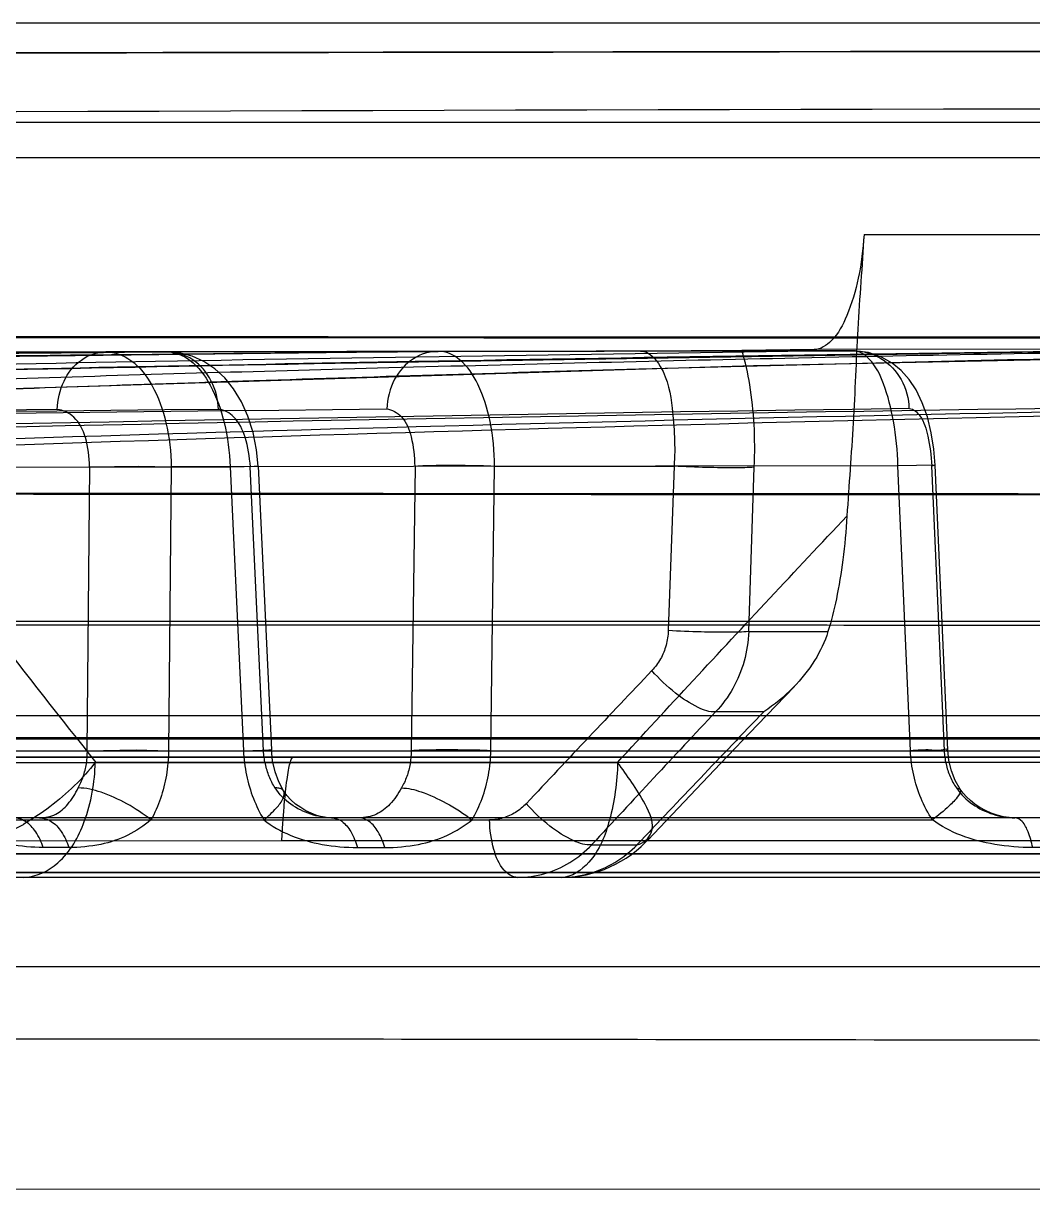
# Model space of a CAD drawing. Header units: millimetres. Extents: x 1236 to 1656, y -100 to 494.
# Drawn here: x 1490.932 to 1491.949, y 392.736 to 393.911 of the extents above; entities that cross this region are included whole.
import ezdxf

# ---------------------------------------------------------------- set-up
doc = ezdxf.new("R2010")
doc.units = ezdxf.units.MM
doc.header["$LTSCALE"] = 0.1

msp = doc.modelspace()

# ---------------------------------------------------------------- linework, layer by layer
for p, q in [((1493.4391, 393.9107), (1488.9391, 393.9107)), ((1497.8393, 393.8107), (1489.0391, 393.8107)), ((1497.13, 393.7774), (1489.5625, 393.7749)), ((1489.9322, 393.775), (1497.315, 393.7775)), ((1491.7791, 393.698), (1492.2074, 393.6984)), ((1491.0151, 393.5798), (1491.7682, 393.581)), ((1491.656, 393.5814), (1491.554, 393.5807)), ((1491.7289, 393.5822), (1491.656, 393.5814)), ((1492.0631, 393.5826), (1491.7289, 393.5822)), ((1491.0765, 393.58), (1490.4029, 393.5786)), ((1491.0767, 393.58), (1490.8415, 393.5795)), ((1491.554, 393.5807), (1491.3501, 393.5804)), ((1491.5542, 393.5807), (1491.3503, 393.5804)), ((1490.4853, 393.4628), (1491.1404, 393.4642)), ((1490.9964, 393.1782), (1490.9991, 393.464)), ((1490.9991, 393.464), (1491.0484, 393.4648)), ((1491.0484, 393.4648), (1491.0809, 393.464)), ((1491.0809, 393.464), (1491.0783, 393.1782)), ((1491.8133, 393.4651), (1491.0809, 393.464)), ((1491.1403, 393.4642), (1491.1685, 393.4649)), ((1491.1403, 393.4642), (1491.1538, 393.1782)), ((1491.1685, 393.4649), (1491.1605, 393.4642)), ((1491.174, 393.1782), (1491.1605, 393.4642)), ((1491.1685, 393.4649), (1491.182, 393.179)), ((1491.3267, 393.4646), (1491.3228, 393.1782)), ((1491.403, 393.1782), (1491.4068, 393.4646)), ((1491.4067, 393.4647), (1491.5877, 393.4647)), ((1491.5877, 393.4648), (1491.5819, 393.2993)), ((1491.6629, 393.2982), (1491.6685, 393.4638)), ((1491.8507, 393.4657), (1491.8132, 393.4651)), ((1491.826, 393.1782), (1491.8132, 393.4651)), ((1491.8471, 393.4651), (1491.8507, 393.4657)), ((1491.8471, 393.4651), (1491.8599, 393.1782)), ((1491.8635, 393.1788), (1491.8507, 393.4657)), ((1492.0246, 393.3083), (1486.5897, 393.3083)), ((1486.9138, 393.3046), (1493.2813, 393.3049)), ((1491.6629, 393.2982), (1491.7428, 393.2982)), ((1491.6782, 393.2175), (1491.6296, 393.2175)), ((1492.1185, 393.2135), (1488.601, 393.2135)), ((1484.6672, 393.191), (1493.283, 393.1901)), ((1493.2832, 393.1912), (1486.886, 393.1912)), ((1512.2577, 393.1718), (1474.6207, 393.1718)), ((1474.8251, 393.1782), (1492.3882, 393.1782)), ((1475.0081, 393.1782), (1491.3229, 393.1782)), ((1476.6082, 393.1718), (1505.5604, 393.1718)), ((1490.9964, 393.1782), (1491.0456, 393.179)), ((1491.0456, 393.179), (1491.0783, 393.1782)), ((1491.1538, 393.1782), (1491.182, 393.179)), ((1491.182, 393.179), (1491.174, 393.1782)), ((1491.8599, 393.1782), (1491.8635, 393.1788)), ((1490.4438, 393.1665), (1491.5308, 393.1665)), ((1492.2426, 393.1665), (1491.005, 393.1665)), ((1491.8722, 393.1407), (1491.876, 393.1395)), ((1492.325, 393.1107), (1474.8136, 393.1107)), ((1490.4702, 393.1086), (1491.848, 393.1086)), ((1486.8763, 393.0863), (1491.1925, 393.0877)), ((1491.1925, 393.0877), (1493.4393, 393.0878)), ((1490.978, 393.0807), (1490.9521, 393.0807)), ((1491.2687, 393.0807), (1491.2961, 393.0807)), ((1491.5049, 393.0836), (1491.5506, 393.0836)), ((1491.9787, 393.0807), (1491.9491, 393.0807)), ((1493.3431, 393.0744), (1485.445, 393.0744)), ((1486.8247, 393.0743), (1493.3433, 393.0742)), ((1493.4391, 393.0555), (1485.4437, 393.0555)), ((1485.4439, 393.0554), (1493.4387, 393.0555)), ((1492.207, 393.0507), (1489.1775, 393.0507)), ((1501.4394, 392.9607), (1485.4391, 392.9607)), ((1493.4392, 392.7362), (1486.556, 392.7373))]:
    msp.add_line(p, q)
for points in [[(1492.8231, 393.8832), (1492.5619, 393.883), (1492.3045, 393.8829), (1492.0523, 393.8826), (1491.8058, 393.8823), (1491.5658, 393.882), (1491.3333, 393.8817), (1491.1095, 393.8813), (1490.8956, 393.8809), (1490.6926, 393.8805), (1490.5014, 393.8801), (1490.3224, 393.8797), (1490.1565, 393.8793), (1490.0044, 393.8789), (1489.8666, 393.8785), (1489.7436, 393.8782), (1489.5379, 393.8776)], [(1492.7887, 393.8831), (1492.5254, 393.883), (1492.2664, 393.8828), (1492.0127, 393.8825), (1491.7655, 393.8823), (1491.5259, 393.882), (1491.2946, 393.8816), (1491.0725, 393.8812), (1490.8605, 393.8808), (1490.6598, 393.8804), (1490.4712, 393.88), (1490.2948, 393.8796), (1490.1311, 393.8792), (1489.9806, 393.8788), (1489.8444, 393.8785)], [(1492.0644, 393.5813), (1491.0781, 393.5654), (1490.0556, 393.5412), (1488.9969, 393.5085), (1487.902, 393.4667), (1486.771, 393.4158)], [(1492.4387, 393.5816), (1491.6677, 393.5657), (1490.8885, 393.5418), (1490.1012, 393.51), (1489.3057, 393.4701), (1488.502, 393.422), (1487.6902, 393.3657)], [(1491.7683, 393.581), (1491.638, 393.5808), (1491.5092, 393.5806), (1491.3825, 393.5804), (1491.2579, 393.5802), (1491.1353, 393.58), (1491.0154, 393.5798)], [(1491.8507, 393.4657), (1491.8494, 393.4819), (1491.8468, 393.4985), (1491.8429, 393.5144), (1491.8378, 393.5287), (1491.8315, 393.5415), (1491.8245, 393.552), (1491.8165, 393.561), (1491.8074, 393.5685), (1491.7968, 393.5746), (1491.7835, 393.5792), (1491.7683, 393.581)], [(1491.0148, 393.5798), (1489.2065, 393.5591), (1487.3028, 393.5268), (1485.3036, 393.4836), (1483.209, 393.4303), (1481.019, 393.3688), (1478.7336, 393.3015)], [(1491.3497, 393.5804), (1489.9443, 393.5634), (1488.4732, 393.5377), (1486.9363, 393.5032), (1485.3337, 393.4603), (1483.6654, 393.4095), (1481.9314, 393.3517)], [(1491.1685, 393.4649), (1491.1669, 393.4813), (1491.1635, 393.4986), (1491.1583, 393.5151), (1491.1517, 393.5297), (1491.1439, 393.5426), (1491.1349, 393.5536), (1491.1249, 393.5628), (1491.1139, 393.5702), (1491.102, 393.5756), (1491.0894, 393.5789), (1491.0767, 393.58)], [(1491.5611, 393.0882), (1491.5978, 393.1268), (1491.6346, 393.1655), (1491.6716, 393.2042), (1491.7089, 393.243)], [(1491.1942, 393.1377), (1491.1894, 393.1469), (1491.1857, 393.1571), (1491.1832, 393.1679), (1491.182, 393.179)], [(1491.876, 393.1395), (1491.871, 393.1484), (1491.8672, 393.1581), (1491.8646, 393.1684), (1491.8635, 393.1788)], [(1491.2426, 393.1107), (1491.2393, 393.1108), (1491.2355, 393.1113), (1491.2314, 393.1121), (1491.2268, 393.1135), (1491.2219, 393.1153), (1491.2168, 393.1178), (1491.2115, 393.1209), (1491.2064, 393.1245), (1491.2016, 393.1287), (1491.1974, 393.1332), (1491.1942, 393.1377)], [(1491.9311, 393.1107), (1491.9255, 393.111), (1491.9196, 393.1118), (1491.9134, 393.1133), (1491.9073, 393.1154), (1491.9014, 393.1181), (1491.8959, 393.1211), (1491.8909, 393.1244), (1491.8863, 393.128), (1491.8823, 393.1317), (1491.8789, 393.1356), (1491.876, 393.1395)]]:
    msp.add_lwpolyline(points)
for centre, radius, start, end in [((1494.0953, 235.2518), 158.2873, 90.821909, 93.490905), ((1499.9847, 400.3223), 11.4822, 217.70266, 218.55114), ((1510.3842, 375.3404), 25.985, 136.40394, 136.80999), ((1510.4808, 375.5213), 25.8558, 136.81016, 137.21554), ((1510.4116, 375.2287), 25.9719, 136.16174, 136.56963), ((1491.474, 393.1707), 0.12, 269.9999, 318.1961)]:
    msp.add_arc(centre, radius, start, end)
for points, knots in [([(1489.4649, 393.8774), (1489.4487, 393.8773), (1489.4226, 393.8772), (1489.3875, 393.8771), (1489.3588, 393.877), (1489.3478, 393.877), (1489.3322, 393.8769), (1489.3434, 393.877), (1489.3542, 393.877), (1489.3939, 393.8771), (1489.4627, 393.8774), (1489.5771, 393.8777), (1489.7275, 393.8782), (1489.9988, 393.8789), (1490.4162, 393.88), (1490.8821, 393.8809), (1491.3076, 393.8817), (1491.6595, 393.8822), (1492.0287, 393.8826), (1492.5456, 393.8831), (1493.2061, 393.8834), (1493.8708, 393.8833), (1494.3989, 393.883), (1494.784, 393.8827), (1495.1559, 393.8823), (1495.616, 393.8816), (1496.134, 393.8807), (1496.6395, 393.8795), (1496.928, 393.8788), (1497.0347, 393.8785)], [0, 0, 0, 0, 0.005823, 0.010402, 0.013726, 0.015796, 0.016608, 0.017066, 0.018803, 0.021787, 0.031398, 0.045882, 0.065227, 0.089191, 0.149773, 0.225198, 0.267685, 0.312785, 0.360042, 0.409119, 0.51084, 0.613132, 0.663784, 0.713197, 0.76066, 0.806283, 0.889497, 0.959103, 1, 1, 1, 1]), ([(1489.8441, 393.8785), (1490.0053, 393.8789), (1490.3724, 393.8798), (1490.9808, 393.8811), (1491.6925, 393.8822), (1492.4783, 393.883), (1493.3041, 393.8834), (1494.1368, 393.8832), (1494.9392, 393.8825), (1495.6761, 393.8815), (1496.3234, 393.8803), (1496.8349, 393.879), (1497.2355, 393.8779), (1497.4126, 393.8774), (1497.5901, 393.8768), (1497.4541, 393.8772), (1497.412, 393.8774)], [0, 0, 0, 0, 0.061828, 0.140832, 0.233385, 0.334836, 0.44226, 0.550165, 0.654318, 0.74989, 0.833348, 0.901165, 0.950069, 0.977961, 0.983845, 1, 1, 1, 1]), ([(1475.0491, 393.5958), (1478.1135, 393.6726), (1484.2434, 393.7878), (1493.4397, 393.8454), (1502.6359, 393.7878), (1508.7658, 393.6726), (1511.8302, 393.5958)], [0, 0, 0, 0, 0.25, 0.5, 0.75, 1, 1, 1, 1]), ([(1491.7791, 393.698), (1491.7782, 393.6833), (1491.7748, 393.6555), (1491.7639, 393.619), (1491.7505, 393.5925), (1491.7353, 393.5822), (1491.7289, 393.5822)], [0, 0, 0, 0, 0.332087, 0.63023, 0.854866, 1, 1, 1, 1]), ([(1491.7791, 393.698), (1491.7772, 393.6663), (1491.7721, 393.6031), (1491.7689, 393.5085), (1491.7638, 393.4458), (1491.7619, 393.4145)], [0, 0, 0, 0, 0.335853, 0.668589, 1, 1, 1, 1]), ([(1474.4411, 393.597), (1474.4416, 393.597), (1474.4435, 393.597), (1474.448, 393.597), (1474.4554, 393.597), (1474.4712, 393.597), (1474.4983, 393.5969), (1474.5615, 393.5968), (1474.6699, 393.5965), (1474.7978, 393.5963), (1474.9236, 393.5961), (1475.0367, 393.5959), (1475.1686, 393.5956), (1475.331, 393.5954), (1475.541, 393.5951), (1475.7546, 393.5949), (1475.9644, 393.5948), (1476.157, 393.5946), (1476.3767, 393.5945), (1476.7301, 393.5944), (1477.2521, 393.5943), (1477.9697, 393.5942), (1478.8021, 393.5942), (1479.7351, 393.5943), (1480.7491, 393.5945), (1482.207, 393.5947), (1483.713, 393.5949), (1485.2543, 393.5952), (1486.4367, 393.5953), (1487.6284, 393.5954), (1488.8273, 393.5953), (1490.0325, 393.5949), (1491.2041, 393.5943), (1492.3402, 393.5936), (1493.0727, 393.5933), (1493.4391, 393.5932)], [0, 0, 0, 0, 0.000078, 0.000312, 0.000702, 0.001247, 0.002806, 0.004989, 0.011227, 0.019924, 0.025187, 0.031083, 0.037783, 0.046023, 0.056721, 0.070956, 0.07975, 0.089844, 0.10137, 0.114443, 0.145647, 0.183798, 0.227763, 0.277088, 0.331133, 0.387887, 0.507311, 0.568943, 0.631279, 0.694023, 0.75713, 0.820596, 0.884336, 0.942135, 1, 1, 1, 1]), ([(1493.4393, 393.594), (1493.3196, 393.594), (1493.0806, 393.594), (1492.7213, 393.5942), (1492.3615, 393.5944), (1492.0039, 393.5945), (1491.6516, 393.5947), (1491.3032, 393.5948), (1490.9503, 393.595), (1490.5816, 393.5951), (1490.1856, 393.5952), (1489.7506, 393.5953), (1489.2661, 393.5953), (1488.7222, 393.5954), (1488.1101, 393.5954), (1487.4221, 393.5954), (1486.6521, 393.5953), (1485.7913, 393.5953), (1484.8302, 393.5951), (1483.7798, 393.5949), (1482.7032, 393.5948), (1481.6826, 393.5946), (1480.7761, 393.5944), (1479.9844, 393.5943), (1479.2844, 393.5942), (1478.6568, 393.5942), (1478.092, 393.5942), (1477.5846, 393.5943), (1477.1285, 393.5943), (1476.7163, 393.5944), (1476.3421, 393.5946), (1476.0051, 393.5948), (1475.7084, 393.5949), (1475.4541, 393.5952), (1475.2394, 393.5955), (1475.1087, 393.5957), (1475.0491, 393.5958)], [0, 0, 0, 0, 0.019536, 0.038982, 0.058621, 0.078223, 0.09732, 0.11608, 0.135062, 0.154893, 0.176221, 0.199673, 0.22584, 0.25526, 0.288397, 0.325695, 0.367502, 0.413999, 0.466116, 0.524291, 0.585359, 0.641741, 0.690769, 0.733236, 0.770895, 0.804967, 0.835605, 0.86304, 0.887734, 0.910011, 0.930285, 0.948779, 0.964986, 0.978676, 0.99027, 1, 1, 1, 1]), ([(1491.7682, 393.581), (1491.5339, 393.578), (1491.0857, 393.5711), (1490.4431, 393.5579), (1489.8578, 393.5432), (1489.3249, 393.5276), (1488.8391, 393.5117), (1488.3973, 393.496), (1487.9949, 393.4804), (1487.6302, 393.4658), (1487.3023, 393.4519), (1487.0068, 393.4382), (1486.7382, 393.4259), (1486.5004, 393.4156), (1486.2961, 393.4047), (1486.1202, 393.3949), (1485.96, 393.3868), (1485.8114, 393.3792), (1485.672, 393.3719), (1485.5351, 393.3654), (1485.4032, 393.3606), (1485.2838, 393.3553), (1485.1835, 393.35), (1485.0982, 393.3455), (1485.0233, 393.3414), (1484.9564, 393.3377), (1484.8963, 393.3344), (1484.842, 393.3314), (1484.7928, 393.3287), (1484.748, 393.3261), (1484.7072, 393.3238), (1484.67, 393.3217), (1484.6361, 393.3198), (1484.6051, 393.318), (1484.5768, 393.3164), (1484.5509, 393.3149), (1484.5272, 393.3135), (1484.5055, 393.3122), (1484.4856, 393.3111), (1484.4674, 393.31), (1484.4509, 393.309), (1484.4359, 393.3081), (1484.4223, 393.3073), (1484.4109, 393.3065), (1484.4007, 393.3057), (1484.396, 393.3055), (1484.3895, 393.3045), (1484.3958, 393.3037), (1484.3979, 393.3038), (1484.4002, 393.3037)], [0, 0, 0, 0, 0.095079, 0.18188, 0.260839, 0.33269, 0.398233, 0.458057, 0.512097, 0.561684, 0.60617, 0.645254, 0.68175, 0.715272, 0.741857, 0.764784, 0.786775, 0.806919, 0.825191, 0.843417, 0.862546, 0.878731, 0.891917, 0.903307, 0.913381, 0.922388, 0.930485, 0.937808, 0.944454, 0.950501, 0.956008, 0.96103, 0.965614, 0.9698, 0.973627, 0.977128, 0.980331, 0.983265, 0.98595, 0.988404, 0.990643, 0.992679, 0.994513, 0.996114, 0.997431, 0.998358, 0.998726, 0.999058, 1, 1, 1, 1]), ([(1484.7049, 393.3038), (1484.6835, 393.3049), (1484.6085, 393.3082), (1484.7333, 393.3246), (1484.8402, 393.3257), (1485.0608, 393.3381), (1485.3173, 393.3469), (1485.6207, 393.358), (1485.9487, 393.3696), (1486.2417, 393.3823), (1486.5008, 393.3989), (1486.8002, 393.4173), (1487.1745, 393.4321), (1487.6083, 393.4533), (1488.0699, 393.4722), (1488.6008, 393.4934), (1489.1927, 393.5145), (1489.8514, 393.5354), (1490.533, 393.5538), (1491.2822, 393.57), (1491.7908, 393.5779), (1492.065, 393.5813)], [0, 0, 0, 0, 0.008593, 0.014647, 0.032289, 0.064409, 0.095959, 0.137351, 0.18512, 0.227608, 0.254696, 0.289056, 0.347648, 0.404633, 0.462936, 0.532578, 0.617305, 0.700008, 0.796403, 0.890225, 1, 1, 1, 1]), ([(1492.065, 393.5813), (1491.819, 393.5783), (1491.3728, 393.5715), (1490.724, 393.5583), (1490.1458, 393.544), (1489.6232, 393.529), (1489.1818, 393.5148), (1488.8127, 393.5021), (1488.4839, 393.4899), (1488.1627, 393.4771), (1487.849, 393.4646), (1487.5593, 393.4524), (1487.3115, 393.4394), (1487.0929, 393.4284), (1486.8995, 393.4215), (1486.7129, 393.4148), (1486.5329, 393.3956), (1486.3538, 393.3637), (1486.186, 393.353), (1486.027, 393.3467), (1485.8676, 393.3587), (1485.7107, 393.3689), (1485.5763, 393.3313), (1485.4685, 393.3152), (1485.3834, 393.3056), (1485.3117, 393.2988), (1485.2503, 393.2936), (1485.1971, 393.2895), (1485.1507, 393.2862), (1485.1099, 393.2834), (1485.0737, 393.281), (1485.0414, 393.279), (1485.0121, 393.2772), (1484.9851, 393.2756), (1484.9597, 393.2742), (1484.9351, 393.2729), (1484.9105, 393.2717), (1484.8801, 393.2703), (1484.8425, 393.2691), (1484.7994, 393.2678), (1484.755, 393.2698), (1484.7202, 393.2669), (1484.6872, 393.2864), (1484.6997, 393.3041), (1484.7049, 393.3038)], [0, 0, 0, 0, 0.099653, 0.180729, 0.262813, 0.333913, 0.39248, 0.441705, 0.483488, 0.525752, 0.571889, 0.610623, 0.6432, 0.672414, 0.699243, 0.721578, 0.748058, 0.772485, 0.795168, 0.8161, 0.836806, 0.860032, 0.879077, 0.892856, 0.904164, 0.913766, 0.922011, 0.929145, 0.935372, 0.940842, 0.945707, 0.950049, 0.953975, 0.957602, 0.961, 0.964262, 0.967576, 0.971002, 0.976556, 0.982796, 0.988557, 0.994241, 0.997885, 1, 1, 1, 1]), ([(1492.1344, 393.5814), (1491.9894, 393.5791), (1491.7113, 393.5739), (1491.3117, 393.5643), (1490.9459, 393.5537), (1490.6112, 393.5425), (1490.305, 393.5311), (1490.024, 393.5195), (1489.7669, 393.5083), (1489.5322, 393.4972), (1489.3176, 393.4862), (1489.1215, 393.4762), (1488.9432, 393.4666), (1488.7816, 393.4569), (1488.6333, 393.448), (1488.497, 393.4405), (1488.3731, 393.4329), (1488.2591, 393.4254), (1488.1545, 393.4193), (1488.0639, 393.4124), (1487.9831, 393.4079), (1487.9072, 393.3886), (1487.8255, 393.3802), (1487.7458, 393.3754), (1487.6734, 393.3703), (1487.6083, 393.3663), (1487.5485, 393.3621), (1487.4875, 393.3608), (1487.4189, 393.3695), (1487.3451, 393.362), (1487.2749, 393.3467), (1487.209, 393.3421), (1487.1465, 393.3368), (1487.0871, 393.3318), (1487.0336, 393.3276), (1486.9863, 393.3239), (1486.944, 393.3206), (1486.906, 393.3176), (1486.8717, 393.3149), (1486.8405, 393.3124), (1486.8122, 393.3102), (1486.7865, 393.3081), (1486.763, 393.3063), (1486.7416, 393.3046), (1486.722, 393.303), (1486.7042, 393.3016), (1486.6879, 393.3004), (1486.673, 393.2992), (1486.6593, 393.2982), (1486.6468, 393.2972), (1486.6354, 393.2964), (1486.625, 393.2957), (1486.6155, 393.2951), (1486.6069, 393.2946), (1486.5993, 393.2943), (1486.5927, 393.2944), (1486.588, 393.2946), (1486.5838, 393.2971), (1486.5872, 393.3018), (1486.5935, 393.3037), (1486.5993, 393.3045), (1486.6026, 393.3045)], [0, 0, 0, 0, 0.077971, 0.149487, 0.214858, 0.274693, 0.329463, 0.379574, 0.425841, 0.467788, 0.505904, 0.541311, 0.573334, 0.601873, 0.62837, 0.65318, 0.675253, 0.695092, 0.714573, 0.731564, 0.743953, 0.75799, 0.773498, 0.787992, 0.80091, 0.812517, 0.823042, 0.833139, 0.845249, 0.860101, 0.872666, 0.883882, 0.895546, 0.906404, 0.915922, 0.924359, 0.931912, 0.938711, 0.944856, 0.950431, 0.955502, 0.960119, 0.964326, 0.968163, 0.971665, 0.974862, 0.977784, 0.980457, 0.9829, 0.985137, 0.987183, 0.989049, 0.990752, 0.992301, 0.993683, 0.994878, 0.995787, 0.996338, 0.996946, 0.998205, 1, 1, 1, 1]), ([(1492.4396, 393.5816), (1492.2852, 393.5792), (1491.9894, 393.5736), (1491.5644, 393.5631), (1491.1755, 393.5513), (1490.8201, 393.5389), (1490.4949, 393.526), (1490.1975, 393.5132), (1489.9259, 393.5006), (1489.6775, 393.4881), (1489.4501, 393.4763), (1489.2434, 393.4651), (1489.0577, 393.4543), (1488.8901, 393.4439), (1488.7354, 393.4343), (1488.5938, 393.4259), (1488.4708, 393.4182), (1488.367, 393.4102), (1488.2758, 393.4032), (1488.1903, 393.3973), (1488.1101, 393.3918), (1488.0366, 393.3867), (1487.9697, 393.382), (1487.9085, 393.3777), (1487.851, 393.3737), (1487.7936, 393.3699), (1487.7337, 393.3668), (1487.6747, 393.3643), (1487.6229, 393.362), (1487.5787, 393.3589), (1487.5374, 393.3561), (1487.4935, 393.3529), (1487.4456, 393.3493), (1487.3938, 393.3455), (1487.3404, 393.3414), (1487.2896, 393.3375), (1487.2439, 393.334), (1487.2036, 393.3309), (1487.1675, 393.3281), (1487.1351, 393.3255), (1487.1058, 393.3232), (1487.0792, 393.3211), (1487.0551, 393.3192), (1487.0331, 393.3174), (1487.0131, 393.3158), (1486.9948, 393.3144), (1486.9782, 393.313), (1486.963, 393.3118), (1486.9492, 393.3106), (1486.9366, 393.3096), (1486.9251, 393.3086), (1486.9146, 393.308), (1486.9062, 393.3064), (1486.9005, 393.3075), (1486.8968, 393.3044), (1486.9077, 393.3056), (1486.9104, 393.3047), (1486.9138, 393.3046)], [0, 0, 0, 0, 0.083216, 0.159495, 0.229216, 0.29294, 0.351195, 0.40467, 0.453422, 0.497788, 0.538757, 0.576165, 0.609399, 0.639009, 0.666677, 0.692995, 0.715454, 0.733113, 0.749119, 0.764801, 0.779275, 0.792469, 0.804501, 0.81546, 0.825556, 0.835534, 0.846477, 0.857898, 0.867365, 0.874439, 0.8818, 0.889683, 0.89817, 0.90767, 0.917697, 0.927027, 0.935146, 0.94238, 0.948844, 0.954663, 0.959922, 0.964692, 0.969029, 0.972977, 0.976574, 0.979851, 0.98284, 0.985571, 0.988059, 0.99032, 0.992393, 0.99429, 0.995942, 0.997036, 0.997213, 0.998187, 1, 1, 1, 1]), ([(1491.6685, 393.4638), (1491.6691, 393.4781), (1491.6691, 393.5058), (1491.6649, 393.5452), (1491.6595, 393.57), (1491.656, 393.5814)], [0, 0, 0, 0, 0.361369, 0.699545, 1, 1, 1, 1]), ([(1491.7682, 393.581), (1491.7779, 393.581), (1491.7977, 393.5753), (1491.8189, 393.5529), (1491.8243, 393.5328), (1491.8244, 393.5227)], [0, 0, 0, 0, 0.328186, 0.658591, 1, 1, 1, 1]), ([(1491.8133, 393.4651), (1491.8128, 393.4802), (1491.8103, 393.5082), (1491.8008, 393.5448), (1491.7888, 393.5709), (1491.7743, 393.581), (1491.7682, 393.581)], [0, 0, 0, 0, 0.344197, 0.641716, 0.860246, 1, 1, 1, 1]), ([(1478.7346, 393.3015), (1479.0086, 393.3096), (1479.6199, 393.3279), (1480.5999, 393.3565), (1481.7182, 393.3888), (1482.9526, 393.4233), (1484.3151, 393.4595), (1485.8059, 393.496), (1487.4272, 393.5306), (1489.1781, 393.5605), (1490.3885, 393.5745), (1491.0151, 393.5798)], [0, 0, 0, 0, 0.066948, 0.149355, 0.239448, 0.340177, 0.450927, 0.572318, 0.704391, 0.846952, 1, 1, 1, 1]), ([(1480.2511, 393.3019), (1480.3275, 393.305), (1480.4934, 393.3113), (1480.763, 393.3208), (1481.0749, 393.3316), (1481.4337, 393.3436), (1481.8393, 393.3567), (1482.2884, 393.3712), (1482.7834, 393.3879), (1483.3425, 393.4066), (1483.9782, 393.426), (1484.7014, 393.4483), (1485.5099, 393.4713), (1486.4124, 393.4957), (1487.4143, 393.5202), (1488.5261, 393.5439), (1489.7591, 393.5651), (1490.6227, 393.5757), (1491.0765, 393.58)], [0, 0, 0, 0, 0.021189, 0.04597, 0.074744, 0.107634, 0.145422, 0.187186, 0.232097, 0.282629, 0.342156, 0.408281, 0.483095, 0.566222, 0.658368, 0.760734, 0.874289, 1, 1, 1, 1]), ([(1480.5167, 393.302), (1480.5921, 393.3051), (1480.7571, 393.3013), (1481.0261, 393.3027), (1481.3408, 393.3125), (1481.6882, 393.343), (1482.0538, 393.3555), (1482.4371, 393.3689), (1482.8581, 393.3832), (1483.3401, 393.399), (1483.8893, 393.4165), (1484.5077, 393.4355), (1485.2026, 393.4568), (1485.9801, 393.4785), (1486.8476, 393.5013), (1487.8123, 393.5242), (1488.8844, 393.5463), (1490.0757, 393.5663), (1490.9109, 393.5764), (1491.3501, 393.5804)], [0, 0, 0, 0, 0.020905, 0.045625, 0.074486, 0.108011, 0.142138, 0.175725, 0.21418, 0.25873, 0.309241, 0.366286, 0.429968, 0.501698, 0.581586, 0.670189, 0.768802, 0.878424, 1, 1, 1, 1]), ([(1490.9662, 393.5219), (1490.9665, 393.5316), (1490.9708, 393.5507), (1490.9883, 393.5734), (1491.0064, 393.5798), (1491.0151, 393.5798)], [0, 0, 0, 0, 0.353533, 0.686533, 1, 1, 1, 1]), ([(1491.0151, 393.5798), (1491.024, 393.5799), (1491.0439, 393.5721), (1491.0644, 393.5448), (1491.0777, 393.5074), (1491.0808, 393.4789), (1491.0809, 393.464)], [0, 0, 0, 0, 0.184223, 0.411631, 0.690141, 1, 1, 1, 1]), ([(1491.1286, 393.5219), (1491.1283, 393.5318), (1491.1235, 393.5512), (1491.1046, 393.5739), (1491.0856, 393.58), (1491.0765, 393.58)], [0, 0, 0, 0, 0.345739, 0.678467, 1, 1, 1, 1]), ([(1491.0765, 393.58), (1491.0848, 393.58), (1491.1038, 393.5717), (1491.1231, 393.5446), (1491.1363, 393.5075), (1491.1398, 393.4791), (1491.1404, 393.4642)], [0, 0, 0, 0, 0.175829, 0.402545, 0.684824, 1, 1, 1, 1]), ([(1491.3501, 393.5804), (1491.3414, 393.5804), (1491.323, 393.5747), (1491.3036, 393.5526), (1491.2986, 393.5327), (1491.2983, 393.5224)], [0, 0, 0, 0, 0.30557, 0.636773, 1, 1, 1, 1]), ([(1491.4067, 393.4647), (1491.4067, 393.4798), (1491.4041, 393.5081), (1491.3927, 393.5451), (1491.3756, 393.5721), (1491.3578, 393.5805), (1491.3501, 393.5804)], [0, 0, 0, 0, 0.324925, 0.610475, 0.832753, 1, 1, 1, 1]), ([(1491.554, 393.5807), (1491.5624, 393.5808), (1491.5806, 393.5595), (1491.5872, 393.5188), (1491.5891, 393.4842), (1491.5877, 393.4647)], [0, 0, 0, 0, 0.198184, 0.540008, 1, 1, 1, 1]), ([(1480.4651, 393.244), (1481.7133, 393.2901), (1484.1651, 393.3721), (1487.776, 393.4732), (1490.139, 393.5106), (1491.298, 393.5224)], [0, 0, 0, 0, 0.345775, 0.679121, 1, 1, 1, 1]), ([(1492.0087, 393.5234), (1491.1911, 393.5118), (1489.5553, 393.4759), (1487.1014, 393.3833), (1485.4658, 393.2958), (1484.648, 393.2457)], [0, 0, 0, 0, 0.332999, 0.666308, 1, 1, 1, 1]), ([(1492.193, 393.5233), (1491.5776, 393.513), (1490.3471, 393.4787), (1488.5027, 393.3863), (1487.2746, 393.2975), (1486.6609, 393.2463)], [0, 0, 0, 0, 0.333263, 0.666545, 1, 1, 1, 1]), ([(1486.8558, 393.2462), (1487.4696, 393.2976), (1488.6972, 393.3866), (1490.5394, 393.479), (1491.7675, 393.5132), (1492.3812, 393.5234)], [0, 0, 0, 0, 0.333958, 0.66724, 1, 1, 1, 1]), ([(1491.298, 393.5224), (1491.3036, 393.522), (1491.316, 393.5145), (1491.3245, 393.4921), (1491.3262, 393.4746), (1491.3264, 393.4646)], [0, 0, 0, 0, 0.239573, 0.566792, 1, 1, 1, 1]), ([(1491.8248, 393.5228), (1491.829, 393.5225), (1491.8388, 393.5134), (1491.8445, 393.4925), (1491.8469, 393.4752), (1491.8475, 393.4652)], [0, 0, 0, 0, 0.197816, 0.534377, 1, 1, 1, 1]), ([(1490.966, 393.5219), (1489.6497, 393.5092), (1486.9686, 393.4706), (1482.8755, 393.3669), (1480.0985, 393.2876), (1478.686, 393.2436)], [0, 0, 0, 0, 0.321502, 0.654851, 1, 1, 1, 1]), ([(1491.1289, 393.522), (1489.9696, 393.5099), (1487.6073, 393.4722), (1483.999, 393.371), (1481.5501, 393.2896), (1480.3039, 393.2439)], [0, 0, 0, 0, 0.321188, 0.654512, 1, 1, 1, 1]), ([(1490.9988, 393.464), (1490.9986, 393.474), (1490.9966, 393.4918), (1490.986, 393.5145), (1490.9722, 393.5214), (1490.966, 393.5219)], [0, 0, 0, 0, 0.414929, 0.740205, 1, 1, 1, 1]), ([(1491.1608, 393.4642), (1491.16, 393.4742), (1491.1572, 393.4918), (1491.1474, 393.514), (1491.1346, 393.5215), (1491.1289, 393.522)], [0, 0, 0, 0, 0.427601, 0.757465, 1, 1, 1, 1]), ([(1491.4068, 393.4646), (1491.3969, 393.465), (1491.3773, 393.4654), (1491.3506, 393.4654), (1491.3338, 393.4651), (1491.3267, 393.4646)], [0, 0, 0, 0, 0.369473, 0.732793, 1, 1, 1, 1]), ([(1491.6685, 393.4638), (1491.6622, 393.4632), (1491.6461, 393.463), (1491.6192, 393.4633), (1491.5986, 393.4642), (1491.5877, 393.4648)], [0, 0, 0, 0, 0.237195, 0.592431, 1, 1, 1, 1]), ([(1493.4395, 393.4361), (1493.0705, 393.4362), (1492.3324, 393.4365), (1491.1877, 393.4372), (1490.0071, 393.4375), (1488.7925, 393.4375), (1487.5834, 393.4375), (1486.3805, 393.4374), (1485.1863, 393.4372), (1483.6299, 393.437), (1482.1074, 393.4367), (1480.6304, 393.4365), (1479.5979, 393.4363), (1478.6459, 393.4362), (1477.9139, 393.4362), (1477.3827, 393.4363), (1476.9341, 393.4363), (1476.4556, 393.4364), (1475.9739, 393.4367), (1475.6025, 393.4369), (1475.3208, 393.4372), (1475.1078, 393.4374), (1474.9437, 393.4377), (1474.8107, 393.438), (1474.697, 393.4382), (1474.5965, 393.4384), (1474.5079, 393.4386), (1474.4314, 393.4387), (1474.367, 393.4388), (1474.3215, 393.4389), (1474.2915, 393.439), (1474.2739, 393.439), (1474.2591, 393.4391), (1474.247, 393.4391), (1474.2385, 393.4391), (1474.233, 393.4391), (1474.2298, 393.4391), (1474.2273, 393.4391), (1474.2253, 393.4391), (1474.224, 393.4391), (1474.2232, 393.4391), (1474.223, 393.4391)], [0, 0, 0, 0, 0.057607, 0.115228, 0.178703, 0.241924, 0.304839, 0.367458, 0.429728, 0.491263, 0.61044, 0.667409, 0.721845, 0.771629, 0.816039, 0.836117, 0.854566, 0.886075, 0.910809, 0.929771, 0.94406, 0.954784, 0.963015, 0.969685, 0.975546, 0.98077, 0.985379, 0.989366, 0.992719, 0.995425, 0.996484, 0.997396, 0.998166, 0.998796, 0.999291, 0.999489, 0.999655, 0.999788, 0.99989, 0.99996, 1, 1, 1, 1]), ([(1493.4392, 393.4352), (1493.0706, 393.4352), (1492.3334, 393.4355), (1491.1902, 393.4363), (1490.0113, 393.4369), (1488.799, 393.4372), (1487.5927, 393.4373), (1486.6318, 393.4373), (1485.9143, 393.4372), (1485.5969, 393.4372), (1485.4384, 393.4372)], [0, 0, 0, 0, 0.13821, 0.276424, 0.428685, 0.58024, 0.730988, 0.88098, 0.940568, 1, 1, 1, 1]), ([(1491.5308, 393.1665), (1491.5561, 393.1941), (1491.6071, 393.2493), (1491.6842, 393.3319), (1491.7359, 393.387), (1491.7619, 393.4145)], [0, 0, 0, 0, 0.331729, 0.665087, 1, 1, 1, 1]), ([(1491.7619, 393.4145), (1491.761, 393.3997), (1491.7584, 393.3718), (1491.7521, 393.3329), (1491.7462, 393.309), (1491.7428, 393.2982)], [0, 0, 0, 0, 0.374886, 0.712069, 1, 1, 1, 1]), ([(1493.2813, 393.3043), (1492.9242, 393.3043), (1492.2105, 393.3044), (1490.7679, 393.3047), (1488.9594, 393.3051), (1486.8143, 393.3047), (1485.3981, 393.3041), (1484.7049, 393.3038)], [0, 0, 0, 0, 0.124907, 0.249663, 0.504611, 0.757527, 1, 1, 1, 1]), ([(1491.5819, 393.2993), (1491.5817, 393.2943), (1491.5802, 393.2843), (1491.5746, 393.2704), (1491.5687, 393.2624), (1491.5653, 393.2589)], [0, 0, 0, 0, 0.337062, 0.671975, 1, 1, 1, 1]), ([(1491.6629, 393.2982), (1491.6565, 393.2976), (1491.6405, 393.2974), (1491.6135, 393.2978), (1491.5928, 393.2984), (1491.5819, 393.2993)], [0, 0, 0, 0, 0.236726, 0.592612, 1, 1, 1, 1]), ([(1491.6629, 393.2982), (1491.6625, 393.2882), (1491.6594, 393.2682), (1491.6481, 393.2405), (1491.6363, 393.2245), (1491.6296, 393.2175)], [0, 0, 0, 0, 0.339011, 0.671955, 1, 1, 1, 1]), ([(1491.7428, 393.2982), (1491.7396, 393.288), (1491.7299, 393.2676), (1491.7078, 393.2401), (1491.6888, 393.2245), (1491.6782, 393.2175)], [0, 0, 0, 0, 0.304178, 0.636873, 1, 1, 1, 1]), ([(1491.6296, 393.2175), (1491.6236, 393.2168), (1491.6086, 393.2225), (1491.5872, 393.2367), (1491.5725, 393.2506), (1491.5653, 393.2589)], [0, 0, 0, 0, 0.231752, 0.578823, 1, 1, 1, 1]), ([(1490.9872, 393.1407), (1490.9893, 393.1444), (1490.9927, 393.1523), (1490.9959, 393.165), (1490.9965, 393.1738), (1490.9965, 393.1782)], [0, 0, 0, 0, 0.326309, 0.659632, 1, 1, 1, 1]), ([(1491.0783, 393.1782), (1491.0782, 393.17), (1491.0768, 393.1537), (1491.0709, 393.1302), (1491.0644, 393.1155), (1491.0606, 393.1086)], [0, 0, 0, 0, 0.3394, 0.673716, 1, 1, 1, 1]), ([(1491.1537, 393.1782), (1491.1541, 393.17), (1491.1562, 393.1537), (1491.1631, 393.1301), (1491.1703, 393.1155), (1491.1744, 393.1086)], [0, 0, 0, 0, 0.337207, 0.671528, 1, 1, 1, 1]), ([(1491.1856, 393.1407), (1491.1833, 393.1444), (1491.1794, 393.1523), (1491.1755, 393.1649), (1491.1742, 393.1738), (1491.1739, 393.1782)], [0, 0, 0, 0, 0.329058, 0.662613, 1, 1, 1, 1]), ([(1491.1924, 393.087), (1491.1928, 393.0933), (1491.1935, 393.1051), (1491.1947, 393.1218), (1491.1961, 393.1362), (1491.1975, 393.1483), (1491.199, 393.158), (1491.2003, 393.1644), (1491.2015, 393.1682), (1491.2023, 393.1701), (1491.2031, 393.1713), (1491.2038, 393.1718), (1491.2041, 393.1718)], [0, 0, 0, 0, 0.217968, 0.411832, 0.580204, 0.721724, 0.835081, 0.919103, 0.949872, 0.973159, 0.989336, 1, 1, 1, 1]), ([(1491.3229, 393.1782), (1491.3229, 393.1738), (1491.3221, 393.165), (1491.3188, 393.1523), (1491.3151, 393.1444), (1491.3129, 393.1407)], [0, 0, 0, 0, 0.338443, 0.672504, 1, 1, 1, 1]), ([(1491.403, 393.1782), (1491.3931, 393.1787), (1491.3735, 393.179), (1491.3468, 393.1791), (1491.3299, 393.1787), (1491.3228, 393.1782)], [0, 0, 0, 0, 0.368868, 0.733238, 1, 1, 1, 1]), ([(1491.3841, 393.1086), (1491.3881, 393.1155), (1491.395, 393.1301), (1491.4014, 393.1537), (1491.4029, 393.17), (1491.403, 393.1782)], [0, 0, 0, 0, 0.327602, 0.661645, 1, 1, 1, 1]), ([(1491.848, 393.1086), (1491.8435, 393.1154), (1491.8359, 393.13), (1491.8284, 393.1536), (1491.8263, 393.17), (1491.8259, 393.1782)], [0, 0, 0, 0, 0.330809, 0.66463, 1, 1, 1, 1]), ([(1491.8635, 393.1788), (1491.8634, 393.1803), (1491.8542, 393.1774), (1491.8449, 393.1799), (1491.8327, 393.1785), (1491.826, 393.1782)], [0, 0, 0, 0, 0.121161, 0.464067, 1, 1, 1, 1]), ([(1491.8598, 393.1782), (1491.8601, 393.1738), (1491.8613, 393.1649), (1491.8655, 393.1522), (1491.8697, 393.1444), (1491.8722, 393.1407)], [0, 0, 0, 0, 0.334838, 0.668622, 1, 1, 1, 1]), ([(1491.0045, 393.1666), (1490.9983, 393.1582), (1490.9837, 393.1424), (1490.9594, 393.1213), (1490.9412, 393.1096), (1490.932, 393.1041)], [0, 0, 0, 0, 0.326885, 0.66655, 1, 1, 1, 1]), ([(1490.932, 393.0507), (1490.9446, 393.0507), (1490.9733, 393.0651), (1490.9977, 393.1096), (1491.0041, 393.1464), (1491.0045, 393.1666)], [0, 0, 0, 0, 0.256278, 0.589365, 1, 1, 1, 1]), ([(1491.5308, 393.1665), (1491.5305, 393.1469), (1491.5255, 393.1116), (1491.509, 393.0683), (1491.4846, 393.0507), (1491.474, 393.0507)], [0, 0, 0, 0, 0.427124, 0.768726, 1, 1, 1, 1]), ([(1491.5506, 393.0836), (1491.5566, 393.0848), (1491.5716, 393.098), (1491.5551, 393.133), (1491.5406, 393.1528), (1491.5308, 393.1665)], [0, 0, 0, 0, 0.187456, 0.488684, 1, 1, 1, 1]), ([(1490.9484, 393.1107), (1490.954, 393.1107), (1490.9651, 393.1128), (1490.9781, 393.1249), (1490.9844, 393.1349), (1490.9872, 393.1407)], [0, 0, 0, 0, 0.319465, 0.624206, 1, 1, 1, 1]), ([(1491.0606, 393.1086), (1491.0531, 393.1147), (1491.0369, 393.1253), (1491.0123, 393.1365), (1490.9951, 393.1409), (1490.9872, 393.1407)], [0, 0, 0, 0, 0.357915, 0.709593, 1, 1, 1, 1]), ([(1491.1744, 393.1086), (1491.1789, 393.1123), (1491.1861, 393.1192), (1491.1937, 393.1283), (1491.1954, 393.1357), (1491.1942, 393.1377)], [0, 0, 0, 0, 0.474213, 0.80442, 1, 1, 1, 1]), ([(1491.1942, 393.1377), (1491.1938, 393.1384), (1491.1923, 393.1397), (1491.1893, 393.1407), (1491.1869, 393.1408), (1491.1856, 393.1407)], [0, 0, 0, 0, 0.261279, 0.583995, 1, 1, 1, 1]), ([(1491.2424, 393.1107), (1491.2355, 393.1107), (1491.2209, 393.1136), (1491.2007, 393.1233), (1491.1899, 393.1344), (1491.1856, 393.1407)], [0, 0, 0, 0, 0.315506, 0.657037, 1, 1, 1, 1]), ([(1491.3129, 393.1407), (1491.3098, 393.1348), (1491.3027, 393.1246), (1491.2882, 393.1128), (1491.2763, 393.1107), (1491.2703, 393.1107)], [0, 0, 0, 0, 0.366658, 0.675492, 1, 1, 1, 1]), ([(1491.3129, 393.1407), (1491.3196, 393.1409), (1491.3354, 393.1366), (1491.3593, 393.1256), (1491.3759, 393.115), (1491.3841, 393.1086)], [0, 0, 0, 0, 0.255672, 0.604784, 1, 1, 1, 1]), ([(1491.876, 393.1395), (1491.8772, 393.1377), (1491.8725, 393.1299), (1491.8634, 393.121), (1491.8538, 393.1129), (1491.848, 393.1086)], [0, 0, 0, 0, 0.154465, 0.490566, 1, 1, 1, 1]), ([(1491.8722, 393.1407), (1491.8766, 393.1344), (1491.8878, 393.1233), (1491.9086, 393.1134), (1491.9237, 393.1107), (1491.931, 393.1107)], [0, 0, 0, 0, 0.339588, 0.677484, 1, 1, 1, 1]), ([(1491.4388, 393.1251), (1491.4356, 393.1217), (1491.4283, 393.1157), (1491.4156, 393.1099), (1491.4064, 393.1086), (1491.4018, 393.1086)], [0, 0, 0, 0, 0.338237, 0.670958, 1, 1, 1, 1]), ([(1491.5049, 393.0836), (1491.4987, 393.0827), (1491.4829, 393.0882), (1491.4609, 393.1025), (1491.4459, 393.1167), (1491.4388, 393.1251)], [0, 0, 0, 0, 0.233342, 0.588734, 1, 1, 1, 1]), ([(1490.9521, 393.0807), (1490.9408, 393.0808), (1490.9188, 393.0828), (1490.8879, 393.0916), (1490.8697, 393.1022), (1490.8622, 393.1086)], [0, 0, 0, 0, 0.352986, 0.689795, 1, 1, 1, 1]), ([(1490.8721, 393.0836), (1490.8782, 393.084), (1490.8915, 393.0864), (1490.9116, 393.0934), (1490.9251, 393.1002), (1490.932, 393.1041)], [0, 0, 0, 0, 0.289372, 0.62764, 1, 1, 1, 1]), ([(1490.9521, 393.0807), (1490.9502, 393.0863), (1490.9457, 393.0962), (1490.9354, 393.1075), (1490.9263, 393.1107), (1490.9221, 393.1107)], [0, 0, 0, 0, 0.392561, 0.720644, 1, 1, 1, 1]), ([(1490.9483, 393.1107), (1490.9524, 393.1107), (1490.9614, 393.1076), (1490.9716, 393.0963), (1490.9761, 393.0863), (1490.978, 393.0807)], [0, 0, 0, 0, 0.272354, 0.599046, 1, 1, 1, 1]), ([(1491.0606, 393.1086), (1491.0535, 393.1026), (1491.0376, 393.0918), (1491.0091, 393.0826), (1490.9887, 393.0808), (1490.978, 393.0807)], [0, 0, 0, 0, 0.313218, 0.63784, 1, 1, 1, 1]), ([(1491.1744, 393.1086), (1491.1824, 393.1022), (1491.2014, 393.0916), (1491.2337, 393.0828), (1491.2569, 393.0808), (1491.2687, 393.0807)], [0, 0, 0, 0, 0.307386, 0.643806, 1, 1, 1, 1]), ([(1491.2426, 393.1107), (1491.2462, 393.1107), (1491.2544, 393.1074), (1491.2632, 393.0961), (1491.2671, 393.0863), (1491.2687, 393.0807)], [0, 0, 0, 0, 0.257619, 0.584077, 1, 1, 1, 1]), ([(1491.2961, 393.0807), (1491.2945, 393.0862), (1491.2907, 393.0959), (1491.2821, 393.1072), (1491.2739, 393.1107), (1491.2703, 393.1107)], [0, 0, 0, 0, 0.410128, 0.738357, 1, 1, 1, 1]), ([(1491.2961, 393.0807), (1491.3075, 393.0808), (1491.3291, 393.0826), (1491.3594, 393.0917), (1491.3765, 393.1025), (1491.3841, 393.1086)], [0, 0, 0, 0, 0.363229, 0.689495, 1, 1, 1, 1]), ([(1491.4301, 393.0507), (1491.4249, 393.0507), (1491.4129, 393.0591), (1491.4045, 393.0807), (1491.402, 393.0985), (1491.4018, 393.1086)], [0, 0, 0, 0, 0.224366, 0.561504, 1, 1, 1, 1]), ([(1491.9491, 393.0807), (1491.9363, 393.0808), (1491.9116, 393.0827), (1491.8771, 393.0915), (1491.8567, 393.1022), (1491.848, 393.1086)], [0, 0, 0, 0, 0.359782, 0.695159, 1, 1, 1, 1]), ([(1491.9491, 393.0807), (1491.948, 393.0861), (1491.9454, 393.0953), (1491.9401, 393.1064), (1491.9338, 393.1107), (1491.9311, 393.1107)], [0, 0, 0, 0, 0.449397, 0.78033, 1, 1, 1, 1]), ([(1491.4301, 393.0507), (1491.4392, 393.0507), (1491.4578, 393.0533), (1491.4836, 393.0647), (1491.4983, 393.0768), (1491.5049, 393.0836)], [0, 0, 0, 0, 0.328693, 0.660035, 1, 1, 1, 1]), ([(1491.474, 393.0507), (1491.4834, 393.0507), (1491.5023, 393.0533), (1491.5287, 393.0647), (1491.5439, 393.0768), (1491.5506, 393.0836)], [0, 0, 0, 0, 0.32932, 0.661871, 1, 1, 1, 1]), ([(1492.6507, 392.8857), (1492.4552, 392.8858), (1492.0641, 392.8864), (1491.4781, 392.8875), (1490.893, 392.888), (1490.5033, 392.8879), (1490.3087, 392.8879)], [0, 0, 0, 0, 0.250532, 0.500868, 0.750713, 1, 1, 1, 1])]:
    msp.add_open_spline(points, degree=3, knots=knots)

doc.saveas('drawing.dxf')
